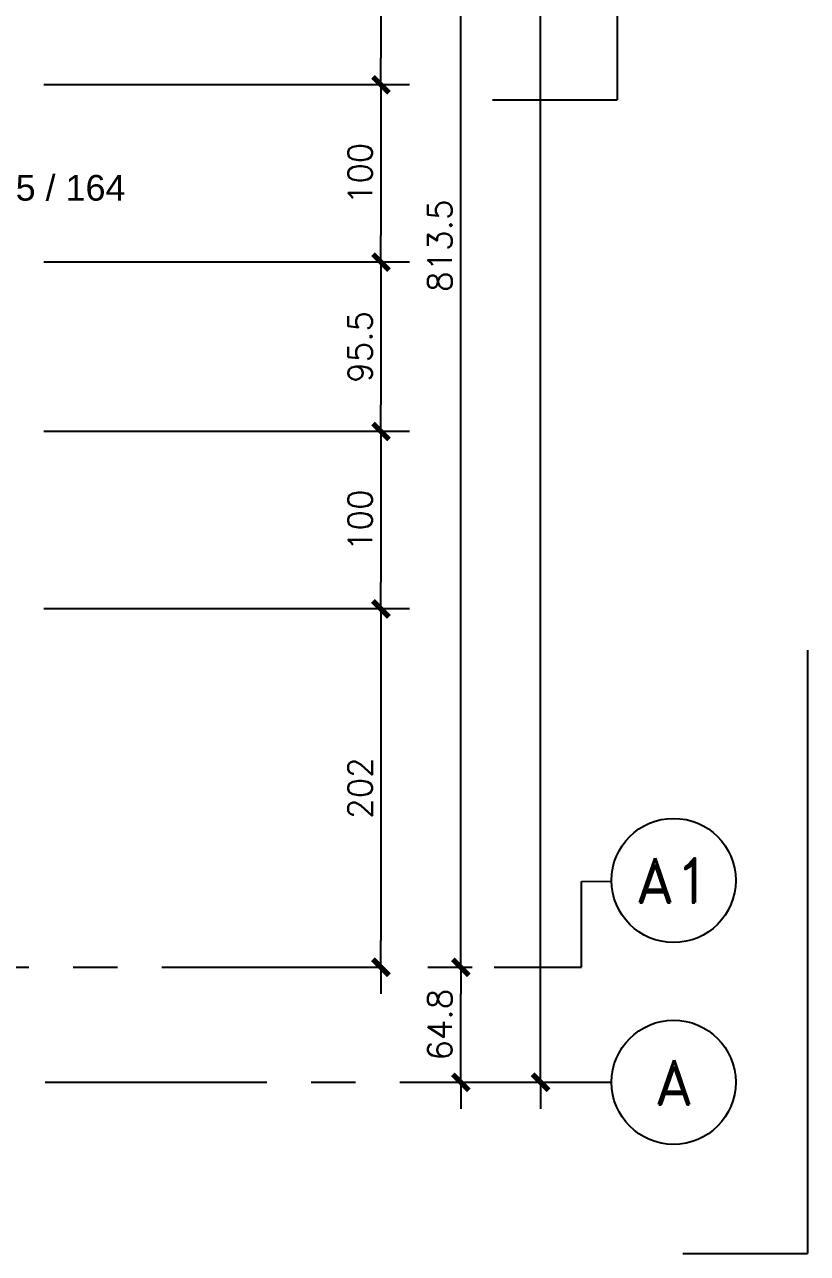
# Model space of a CAD drawing. Header units: millimetres. Extents: x -13 to 194, y -13 to 66.
# Drawn here: x 182.49 to 186.9, y 8.43 to 15.36 of the extents above; entities that cross this region are included whole.
import ezdxf
from ezdxf.enums import TextEntityAlignment as Align

# ---------------------------------------------------------------- set-up
doc = ezdxf.new("R2010")
doc.units = ezdxf.units.MM
doc.linetypes.add('CENTER', pattern=[2, 1.25, -0.25, 0.25, -0.25])
for name, color, linetype in [('Capa1', 80, 'Continuous'), ('COTAS', 1, 'Continuous'), ('COTAS1', 2, 'Continuous'), ('Cotas2', 1, 'Continuous'), ('EJES', 1, 'CENTER'), ('MURO', 5, 'Continuous'), ('MUROS_EST', 5, 'Continuous')]:
    doc.layers.add(name, color=color, linetype=linetype)
doc.styles.add('ROMAND', font='romand', dxfattribs={"height": 31.5})
doc.styles.add('ROMANS', font='romans.shx', dxfattribs={"height": 16.875})
doc.styles.get("Standard").update_dxf_attribs({"font": 'arial.ttf'})

# ---------------------------------------------------------------- blocks, each defined once
blk = doc.blocks.new('EJE-1')
at = {"color": 3, "linetype": 'Continuous'}
blk.add_circle((0, 0), 35, dxfattribs=at)
at = {"color": 5, "linetype": 'Continuous', "style": 'ROMAND'}
blk.add_attdef('0', text='', height=25, dxfattribs=at).set_placement((0.23, 0), align=Align.MIDDLE)
blk = doc.blocks.new('TICK1')
at = {"color": 2}
for points in [[(0, 0), (-1, 0)], [(0, 0), (1, 0)]]:
    blk.add_lwpolyline(points, dxfattribs=at)
at = {"color": 2, "const_width": 0.2}
blk.add_lwpolyline([(-0.3, -0.3), (0.3, 0.3)], dxfattribs=at)

msp = doc.modelspace()

# ---------------------------------------------------------------- hatches: boundary and pattern name
at = {"layer": 'MUROS_EST', "transparency": 33554687}
h = msp.add_hatch(color=5, dxfattribs=at)
h.dxf.hatch_style = 1
h.paths.add_polyline_path([(175.7025, 18.6273), (175.6025, 18.6273), (175.6025, 18.1773), (175.7025, 18.1773)])
h.paths.add_polyline_path([(175.7025, 18.7273), (175.6025, 18.7273), (175.6025, 18.6273), (175.7025, 18.6273)])
h.paths.add_polyline_path([(176.0606, 18.7273), (175.7025, 18.7273), (175.7025, 18.6273), (176.0606, 18.6273)])
h.paths.add_polyline_path([(176.0606, 18.6273), (175.7025, 18.6273), (175.7025, 18.1773), (175.8025, 18.1773), (175.8025, 18.5273), (176.0606, 18.5273)])
h.paths.add_polyline_path([(175.8025, 18.1773), (175.7025, 18.1773), (175.7025, 17.0768), (175.8025, 17.0768)])
h.paths.add_polyline_path([(175.7025, 18.1773), (175.6025, 18.1773), (175.6025, 17.0768), (175.7025, 17.0768)])
h.paths.add_polyline_path([(177.8375, 18.6273), (176.0606, 18.6273), (176.0606, 18.5273), (177.8375, 18.5273)])
h.paths.add_polyline_path([(177.8375, 18.7273), (176.0606, 18.7273), (176.0606, 18.6273), (177.8375, 18.6273)])
h.paths.add_polyline_path([(180.9606, 18.7273), (177.8375, 18.7273), (177.8375, 18.6273), (180.9606, 18.6273)])
h.paths.add_polyline_path([(180.9606, 18.6273), (177.8375, 18.6273), (177.8375, 18.5273), (180.9606, 18.5273)])
h.paths.add_polyline_path([(181.2606, 18.6273), (180.9606, 18.6273), (180.9606, 18.5273), (181.1606, 18.5273), (181.1606, 18.1773), (181.2606, 18.1773)])
h.paths.add_polyline_path([(181.2606, 18.7273), (180.9606, 18.7273), (180.9606, 18.6273), (181.2606, 18.6273)])
h.paths.add_polyline_path([(181.3606, 18.7273), (181.2606, 18.7273), (181.2606, 18.6273), (181.3606, 18.6273)])
h.paths.add_polyline_path([(181.3606, 18.6273), (181.2606, 18.6273), (181.2606, 18.1773), (181.3606, 18.1773)])
h.paths.add_polyline_path([(181.1176, 11.9704), (181.4036, 11.9704), (181.4036, 12.1729), (181.1176, 12.1729)], flags=9)
h.paths.add_polyline_path([(184.0302, 18.0343), (184.0302, 18.3203), (183.8277, 18.3203), (183.8277, 18.0343)], flags=9)
h.paths.add_polyline_path([(184.9302, 13.8063), (184.9302, 14.4138), (184.7277, 14.4138), (184.7277, 13.8063)], flags=9)

# ---------------------------------------------------------------- linework, layer by layer
at = {"layer": 'COTAS', "color": 2}
for p, q in [((185.3964, 9.5444), (185.3964, 37.7711)), ((184.9464, 10.1927), (184.9464, 18.0273)), ((184.9464, 9.5444), (184.9464, 9.8927))]:
    msp.add_line(p, q, dxfattribs=at)
at = {"layer": 'COTAS1', "color": 2}
for p, q in [((184.4964, 15.8373), (184.4964, 15.1673)), ((184.4964, 14.8673), (184.4964, 14.1673)), ((184.4964, 13.8673), (184.4964, 13.2125)), ((184.4964, 12.9125), (184.4964, 12.2125)), ((184.4964, 11.9125), (184.4964, 10.1927))]:
    msp.add_line(p, q, dxfattribs=at)
at = {"layer": 'Cotas2'}
for p, q in [((184.6568, 15.0173), (182.5964, 15.0173)), ((184.6568, 14.0173), (182.5964, 14.0173)), ((184.6568, 13.0625), (182.5964, 13.0625)), ((184.6568, 12.0625), (182.5964, 12.0625))]:
    msp.add_line(p, q, dxfattribs=at)
at = {"layer": 'EJES'}
for p, q in [((185.6267, 10.5267), (185.796, 10.5284)), ((185.6267, 10.0427), (185.6267, 10.5267)), ((181.2606, 10.0427), (185.135, 10.0427)), ((185.135, 10.0427), (185.6267, 10.0427))]:
    msp.add_line(p, q, dxfattribs=at)
msp.add_lwpolyline([(164.6028, 9.3944), (185.796, 9.3944)], dxfattribs=at)
at = {"layer": 'MURO'}
for p, q in [((185.8274, 18.3334), (185.8274, 14.9328)), ((185.1251, 14.9328), (185.8274, 14.9328)), ((186.9002, 11.8303), (186.9002, 8.4296)), ((186.198, 8.4296), (186.9002, 8.4296))]:
    msp.add_line(p, q, dxfattribs=at)

# ---------------------------------------------------------------- block references
at = {"xscale": 0.0100000000002183, "yscale": 0.0100000000002183, "zscale": 0.0100000000002183}
for p, values in [((186.146, 10.532), {'0': 'A1'}), ((186.146, 9.3944), {'0': 'A'})]:
    msp.add_blockref('EJE-1', p, dxfattribs=at).add_auto_attribs(values)
at = {"layer": 'COTAS', "color": 2, "xscale": 0.1500000000000909, "yscale": 0.1500000000000909, "zscale": 0.1500000000000909}
for p, rotation in [((184.9464, 10.0427), 270), ((184.9464, 10.0427), 90), ((184.9464, 9.3944), 270), ((185.3964, 9.3944), 270)]:
    msp.add_blockref('TICK1', p, dxfattribs=dict(at, rotation=rotation))
at = {"layer": 'COTAS1', "color": 2, "xscale": 0.1500000000000909, "yscale": 0.1500000000000909, "zscale": 0.1500000000000909}
for p, rotation in [((184.4964, 15.0173), 90), ((184.4964, 15.0173), 270), ((184.4964, 14.0173), 90), ((184.4964, 14.0173), 270), ((184.4964, 13.0625), 90), ((184.4964, 13.0625), 270), ((184.4964, 12.0625), 90), ((184.4964, 12.0625), 270), ((184.4964, 10.0427), 270)]:
    msp.add_blockref('TICK1', p, dxfattribs=dict(at, rotation=rotation))

# ---------------------------------------------------------------- texts
at = {"layer": 'Capa1', "insert": (182.133, 14.509), "char_height": 0.14497, "attachment_point": 1}
msp.add_mtext_dynamic_manual_height_columns('V 25 / 164', width=2.767896, gutter_width=0.7249, heights=[0.2432], dxfattribs=at)
at = {"layer": 'COTAS', "color": 3, "char_height": 0.135, "attachment_point": 5, "rotation": 90, "style": 'ROMANS'}
for s, insert in [('\\A1;813.5', (184.8289, 14.11)), ('\\A1;64.8', (184.8289, 9.7186))]:
    msp.add_mtext(s, dxfattribs=dict(at, insert=insert))
at = {"layer": 'COTAS1', "color": 3, "char_height": 0.135, "attachment_point": 5, "rotation": 90, "style": 'ROMANS'}
for s, insert in [('\\A1;100', (184.3789, 14.5173)), ('\\A1;95.5', (184.3789, 13.5399)), ('\\A1;100', (184.3789, 12.5625)), ('\\A1;202', (184.3789, 11.0526))]:
    msp.add_mtext(s, dxfattribs=dict(at, insert=insert))

doc.saveas('drawing.dxf')
